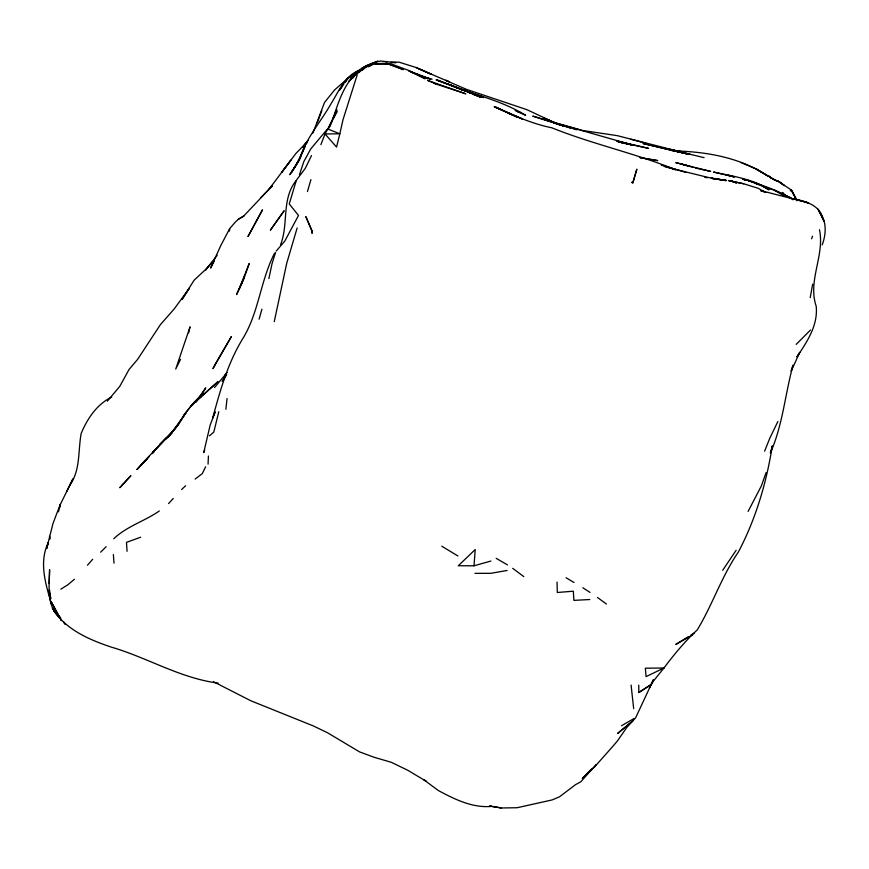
<?xml version="1.0" encoding="UTF-8"?>
<svg xmlns="http://www.w3.org/2000/svg" width="869" height="869" viewBox="0 0 869 869"><rect width="100%" height="100%" fill="white"/><g stroke="black" fill="none" stroke-linecap="round" stroke-linejoin="round"><path stroke-width="1.3" d="M49.175 583.512L49.598 569.706C49.37 586.032 45.938 606.366 60.309 618.174M208.06 464.133L208.43 455.997M632.806 182.924L636.814 169.346L632.806 182.924L631.589 182.392L632.838 182.284M229.503 231.089L229.655 228.656L235.26 222.182L238.367 219.249L244.156 215.816M474.007 565.806L475.213 549.534L458.3 565.741L474.007 565.806L490.909 561.037M225.875 409.256L227.059 398.545M810.223 297.643L812.667 284.152M268.879 278.591L271.986 263.904L275.516 252.531M274.246 321.671L286.727 263.242L297.165 227.928M46.698 548.458L52.911 523.822L56.572 514.024L60.461 504.183L72.92 478.895L66.565 491.745M188.616 332.892L190.061 326.82L175.723 369.064L180.546 359.353M218.803 411.7L213.785 432.143L209.44 435.814M822.204 244.917C825.517 235.825 826.647 225.897 822.541 216.87C818.153 204.389 804.672 201.021 793.093 198.675L808.463 202.89L807.334 203.379M59.353 508.256L60.33 504.465L58.451 511.819M46.73 548.491L48.284 542.604C38.692 562.362 45.699 584.511 51.586 604.237M280.513 244.928C288.812 224.093 281.241 199.403 295.971 180.795M259.103 319.151L261.938 309.179M307.463 191.549L310.928 179.611M320.867 144.678L325.028 133.956L337.248 111.514M791.148 370.965L793.049 365.132C785.033 394.352 782.795 425.006 770.379 452.977L772.28 445.916C766.491 482.784 755.791 518.934 738.378 552.032C721.585 576.375 712.537 604.802 697.253 629.895C684.902 641.398 674.138 654.433 664.003 667.924M299.414 174.843L303.792 161.667L310.765 148.903L327.537 128.905L339.833 133.793L336.542 147.078L325.028 133.956L339.833 133.793L343.016 119.683L357.213 74.832M296.231 180.654L289.247 203.933L298.502 215.458L284.836 241.028L276.201 251.098M766.056 472.671L761.418 485.804L748.111 511.428M245.025 275.397L249.251 263.459L238.942 289.562L244.602 276.592L241.778 283.511L236.553 294.548L244.602 276.592M312.873 133.218L324.506 102.488L334.641 89.898L347.991 78.264L344.895 82.588M317.348 122.583L321.812 110.689M811.57 238.758L812.58 236.14M764.601 451.196L769.825 438.161L777.896 421.465M215.099 412.167L212.666 418.087C220.107 390.822 227.776 363.057 242.701 338.78C258.875 312.536 260.494 280.426 274.539 253.248M215.143 411.993L210.168 425.05L203.715 452.63L204.704 450.272M330.263 125.538L332.327 120.813M791.29 370.965L799.73 352.325L796.982 356.79M328.341 128.514L336.857 109.657L333.175 118.227C339.79 97.828 347.654 72.67 370.129 65.153L368.098 66.631M69.563 485.728C80.698 470.064 77.906 451.174 81.165 433.501C87.367 418.597 96.85 404.346 111.721 397.035M311.504 155.529L305.258 168.412L296.427 180.165M205.605 466.805L202.271 473.648L195.134 479.08M328.547 128.319L329.764 125.918M214.176 261.102L210.57 268.087L220.704 245.753L229.655 228.656M329.286 127.298L330.578 124.984M298.599 160.95L289.812 174.669L295.938 165.577L305.28 145.829L299.838 158.831C305.942 138.008 320.846 121.899 331.274 103.313C339.475 90.365 346.014 72.844 362.894 69.357M300.522 157.43L291.593 172.247L299.577 159.646M352.651 78.253L355.421 73.659L351.043 79.275M203.411 394.015C187.737 405.193 180.817 423.377 168.075 436.998L178.156 425.104L186.107 412.493L172.649 431.589L177.602 425.441M226.494 374.669L222.236 381.437L226.581 374.561M797.047 356.757C807.029 341.81 818.022 325.495 816.23 306.594L816.1 305.942C807.583 280.35 824.877 255.486 819.489 229.742M722.715 570.238L736.119 550.305M195.927 402.282L205.714 387.878C199.685 398.393 190.137 405.845 183.402 415.806M343.961 83.804L339.486 90.148L342.582 85.825M345.449 81.697L347.991 78.264M238.367 219.249L243.613 216.153L268.695 189.627L290.452 160.722M291.028 160.005L281.665 172.377L295.938 153.422L306.594 142.527L305.008 144.297M217.185 255.269L205.671 269.922L212.394 261.873M177.515 425.365C164.675 440.648 150.055 454.324 137.041 469.499L149.186 456.453L137.041 469.499M596.145 764.492L580.829 781.774L575.506 784.674L559.44 796.84L552.141 799.925L517.164 807.725L501.37 807.974L489.486 806.019M214.502 387.563L226.07 373.768M663.916 668.011L646.069 676.636L645.341 668.207L663.916 668.011L653.531 680.981L649.415 687.694L653.434 679.688L635.641 717.772L626.799 727.418L617.631 740.692L612.113 747.177L594.613 766.86L582.317 778.396L591.474 769.087M107.354 401.152L119.759 386.379L129.036 369.499L137.606 359.375L160.385 324.658L174.289 308.832L189.518 288.008L181.979 299.501L194.113 280.198L208.538 266.761M224.734 375.332L227.081 372.54M810.473 330.035L796.189 344.385M303.455 145.959L308.31 140.267M87.465 565.208L92.679 559.278M121.997 485.38L130.915 475.625L119.77 487.726L123.387 483.914M307.192 142.266L302.825 147.154L307.181 142.516M168.586 503.564L173.224 498.469M166.37 438.812L172.344 432.273M268.695 189.627L272.453 185.749L260.776 197.654M359.625 71.931L362.362 69.118L370.835 64.61M143.276 462.873L146.894 459.18M152.303 453.64L154.117 451.793M100.63 552.195L106.181 546.699M172.062 432.349L159.972 444.298L171.899 432.849M181.632 489.508L185.673 485.728M354.313 76.309L348.578 81.653L350.446 79.959M359.169 72.018L363.112 68.379L366.142 66.783L362.188 70.139M305.91 143.331L307.257 142.082M113.752 538.747C126.765 526.288 144.678 521.161 159.299 510.983M200.989 396.818L190.974 405.91L218 381.621L199.913 397.709M359.766 71.432L362.362 69.118M74.419 579.254L67.88 584.783L60.852 589.171M350.696 76.222L352.716 74.701M354.737 73.181C362.362 67.532 371.259 62.416 380.622 61.047L395.971 62.59L390.8 62.611M371.965 64.958L375.604 62.264L368.771 66.5M638.834 692.506L651.218 684.479L638.834 692.506L638.748 685.13M373.29 63.698L368.684 66.565L373.29 63.698L387.672 63.871L374.441 63.687L386.336 63.241L391.713 64.121L408.691 70.454L425.18 78.764L411.113 71.964M688.411 636.673L675.789 644.45L692.256 635.043M690.703 635.261L694.146 633.143M621.563 725.724L634.066 718.5M361.678 69.759L347.882 78.21L357.93 72.757M354.704 73.485L358.158 71.812M360.45 70.704L362.753 69.585M367.37 65.892L361.58 68.51L366.207 65.805L377.798 61.178L369.683 64.838M361.634 69.77L363.948 68.814M140.659 537.227L126.472 542.365L127.07 551.315M507.116 570.477L490.692 573.323L474.963 573.355M589.823 599.523L573.888 600.37L573.334 591.192L557.29 592.506L557.04 582.111M491.648 806.389C472.53 808.181 454.617 799.295 438.28 790.486L424.029 779.895L426.049 781.166L407.854 770.325L391.3 762.298L374.018 757.236L359.592 751.902L327.276 732.621L313.209 725.887L250.869 700.783L213.502 681.731M390.963 62.383L398.893 62.112L416.099 67.51L431.567 74.419L416.099 67.51M675.952 150.956C707.866 151.912 740.66 157.832 767.62 175.831M671.748 150.609L674.311 150.815M676.886 151.032L680.742 151.336M704.813 177.341L707.453 177.721M711.418 178.297L726.517 180.48L711.418 178.297L725.887 180.589L708.137 177.428L664.894 166.772M639.975 157.626L657.779 160.602L641.246 157.832M490.029 806.095L501.37 807.974M664.318 148.327L678.602 151.173M743.636 183.761L728.678 180.633L743.636 183.761L758.246 188.323L765.795 192.549L760.505 190.507L808.463 202.89M664.264 148.338L677.972 151.195L617.338 135.662L583.077 130.567L551.283 121.627M675.18 151.163L690.138 154.302L674.833 150.913M621.498 142.679L633.957 145.319L618.022 141.788L648.502 148.338L616.523 140.876L633.284 145.253L552.608 122.192L570.564 128.047M670.01 149.403L688.856 154.345L643.006 143.515L673.953 150.826M704.107 157.658L672.639 150.12M695.374 167.999L710.636 171.41L675.81 162.612L689.486 166.327M218.152 683.11C180.176 678.211 147.404 657.616 111.308 647.112C89.083 639.703 64.817 629.232 52.357 608.213L60.439 618.196M734.262 176.874L713.59 172.051C732.556 176.331 752.619 178.601 769.076 189.844L756.606 183.185L748.904 180.937M674.833 150.945L688.856 154.345M734.381 176.863L725.887 174.778L733.545 176.733M640.149 157.539L642.647 158.18M419.303 75.82L432.089 79.198M630.927 139.268L645.667 143.266M573.106 128.808L576.864 129.829M681.198 164.002L689.584 166.337M681.285 164.035L686.412 165.468M688.976 166.196L692.81 167.272M422.117 76.689L430.687 79.122L408.821 70.9L427.982 78.721L411.374 72.051M685.815 172.399L661.222 164.958L675.713 169.792C635.282 153.226 592.354 144.135 551.858 127.808C531.817 123.713 513.166 115.338 494.776 106.659L516.718 117.152M556.986 124.017L565.556 126.461L554.444 123.246M746.732 180.317L743.028 179.231L746.677 180.394M751.674 181.751C765.828 186.509 780.677 191.549 793.093 199.783M742.495 179.068L746.341 180.187M753.977 182.707L757.627 183.859L745.743 179.601L749.328 181.024M557.768 123.963L543.494 118.075L556.388 123.463L571.139 128.177M436.738 84.282L465.849 93.83L427.657 80.415L436.738 84.282L434.196 83.239M464.893 90.745C485.673 97.491 506.844 103.737 525.615 115.273L516.458 111.167M448.013 84L463.134 90.235L436.108 79.894L452.738 85.933L437.14 79.861M731.35 181.165L736.184 182.848M463.134 90.235L453.401 86.259L478.645 95.633M763.851 186.639L772.693 189.735M474.822 94.927L480.796 97.078L472.486 94.037L473.627 94.504M736.315 182.751L731.557 181.024L736.347 182.838M472.486 94.037L480.905 97.1M462.286 89.941L483.522 97.578L459.734 88.92M773.888 190.181L791.224 197.915M479.134 96.22L468.348 92.092L481.969 96.633L450.555 85.075L457.029 87.693M481.393 97.067L463.155 89.54L471.324 93.472M480.883 96.926L470.02 92.646L480.774 96.894M755.291 183.402L758.876 184.836M515.154 110.515L520.183 112.525L516.61 111.08M418.608 68.673L466.327 89.301L527.016 109.722L555.215 122.963M740.899 162.503L757.67 169.661M507.181 112.286L494.135 106.735L522.551 119.075L508.376 112.796L510.527 113.948M544.016 118.054L556.388 123.463M774.594 190.192L783.099 195.319M508.376 112.796L513.101 115.316M496.177 558.332L507.496 564.893M774.985 180.241L771.683 178.275L780.405 182.36L784.403 185.531M767.653 175.918L756.693 169.368L777.407 181.469M566.034 577.722L573.996 582.48M441.778 546.199L457.898 555.964M582.838 587.781L590.094 592.43M597.492 597.481L606.388 604.02M784.142 185.662L777.929 181.024L791.431 190.072L797.014 200.685M790.356 190.311L792.419 191.853L793.593 194.754M512.71 568.337L523.811 576.625M790.421 190.268L792.419 191.853M770.944 177.884L769.022 176.049L770.738 177.971M786.163 196.144L782.448 192.44L784.642 195.699M56.474 613.286L60.797 618.022M58.94 615.958L53.661 610.168L55.768 612.504M791.431 190.072L796.938 200.565L793.94 194.852M50.978 598.6L49.185 590.877L50.033 597.524L49.566 589.877M631.079 685.065L633.686 708.669M113.361 554.541L114.035 563.166M312.09 231.502L312.004 233.381L312.492 231.849L305.845 216.631L312.09 231.502M215.49 363.698L212.948 368.662L231.415 336.488L215.49 363.698M262.362 210.059L248.078 236.39L262.362 210.059M284.011 210.939L270.476 230.013L284.011 210.939M154.975 450.001L152.477 452.716L166.413 437.965L154.975 450.001M360.385 70.628L350.326 79.351L361.537 69.672L360.385 70.628M632.686 720.998L617.816 733.284L632.686 720.998M547.383 120.628L532.762 116.12L564.546 126.201L547.383 120.628M398.013 67.445L386.336 63.241L403.281 69.661L398.013 67.445M447.22 80.893L445.678 80.23L449.61 81.925L447.22 80.893M65.294 624.181L63.633 622.182L65.294 624.181M61.395 620.585L51.162 601.652L61.395 620.585M822.291 217.185L818.022 209.125L824.192 221.552L822.291 217.185M49.837 538.845L49.555 536.303L49.783 538.791"/></g></svg>
